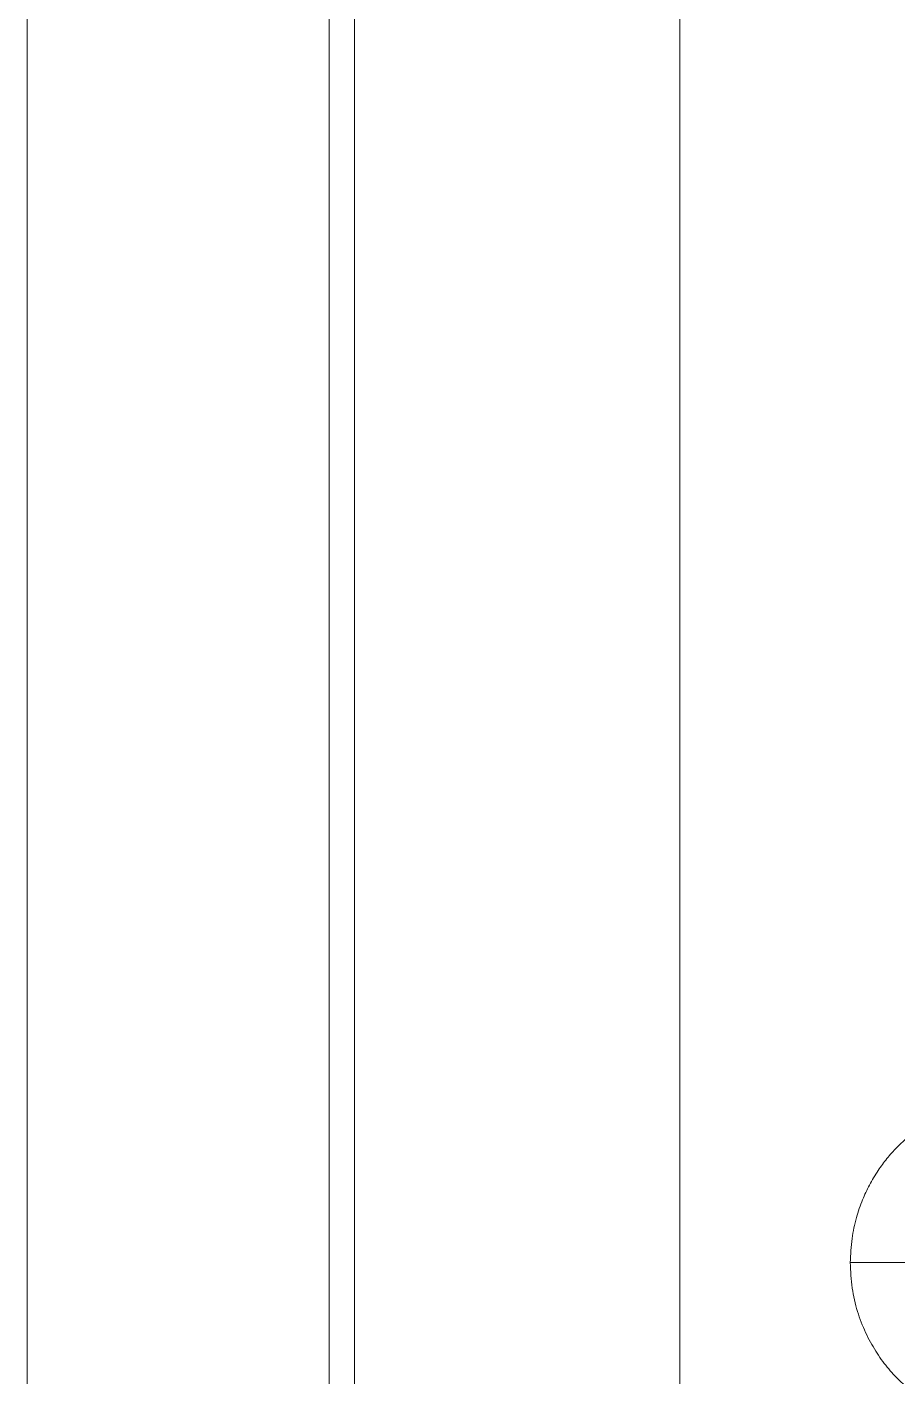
# Model space of a CAD drawing. Header units: millimetres. Extents: x 2513 to 2669, y 1505 to 1675.
# Drawn here: x 2525.6726 to 2525.7787, y 1513.0164 to 1513.1809 of the extents above; entities that cross this region are included whole.
import ezdxf

# ---------------------------------------------------------------- set-up
doc = ezdxf.new("R2010")
doc.units = ezdxf.units.MM

msp = doc.modelspace()

# ---------------------------------------------------------------- linework, layer by layer
at = {"color": 7, "linetype": 'Continuous', "lineweight": 15}
for p, q in [((2525.6726, 1512.67584), (2525.6726, 1513.37628)), ((2525.70946, 1512.71713), (2525.70946, 1513.37628)), ((2525.71254, 1512.71713), (2525.71254, 1513.37628)), ((2525.75223, 1512.71713), (2525.75223, 1513.37628))]:
    msp.add_line(p, q, dxfattribs=at)
for points, knots in [([(2525.80879, 1513.04115), (2525.80862, 1513.04144), (2525.80804, 1513.04239), (2525.80683, 1513.0438), (2525.80525, 1513.04536), (2525.80358, 1513.04665), (2525.80136, 1513.04803), (2525.79863, 1513.04921), (2525.79557, 1513.04993), (2525.79299, 1513.05014), (2525.79071, 1513.05006), (2525.78837, 1513.04971), (2525.78581, 1513.04897), (2525.7832, 1513.04777), (2525.78078, 1513.04619), (2525.7789, 1513.04452), (2525.77747, 1513.04292), (2525.77634, 1513.04138), (2525.77534, 1513.03971), (2525.77444, 1513.03779), (2525.7737, 1513.03561), (2525.77314, 1513.03304), (2525.77306, 1513.03118), (2525.77302, 1513.0302)], [0, 0, 0, 0, 0.020049, 0.066181, 0.110255, 0.15225, 0.192147, 0.265488, 0.328319, 0.379263, 0.419087, 0.464246, 0.519976, 0.577538, 0.635005, 0.691138, 0.727438, 0.762865, 0.804641, 0.843639, 0.889198, 0.941309, 1, 1, 1, 1]), ([(2525.77302, 1513.0302), (2525.77307, 1513.02916), (2525.77315, 1513.02715), (2525.77382, 1513.02428), (2525.77481, 1513.0217), (2525.77605, 1513.01942), (2525.77746, 1513.01746), (2525.77897, 1513.01581), (2525.78053, 1513.01444), (2525.78249, 1513.01305), (2525.78479, 1513.01183), (2525.78737, 1513.01094), (2525.78961, 1513.01047), (2525.79162, 1513.01028), (2525.79366, 1513.01028), (2525.79597, 1513.01054), (2525.7985, 1513.01117), (2525.80071, 1513.01207), (2525.80247, 1513.01304), (2525.80398, 1513.01404), (2525.80544, 1513.01522), (2525.80688, 1513.01666), (2525.80801, 1513.01797), (2525.80859, 1513.01891), (2525.80879, 1513.01924)], [0, 0, 0, 0, 0.061722, 0.119958, 0.174754, 0.226103, 0.274023, 0.318495, 0.359522, 0.397086, 0.461721, 0.514119, 0.559367, 0.597792, 0.634201, 0.680883, 0.735971, 0.789021, 0.822604, 0.855828, 0.897027, 0.934281, 0.976943, 1, 1, 1, 1]), ([(2525.77304, 1513.0302), (2525.77307, 1513.0302), (2525.77319, 1513.0302), (2525.77386, 1513.0302), (2525.77496, 1513.0302), (2525.77602, 1513.0302), (2525.77689, 1513.0302), (2525.77779, 1513.0302), (2525.77893, 1513.0302), (2525.78022, 1513.0302), (2525.78117, 1513.0302), (2525.78165, 1513.0302), (2525.78175, 1513.0302), (2525.7818, 1513.0302)], [0, 0, 0, 0, 0.051688, 0.184848, 0.318008, 0.386255, 0.456566, 0.526876, 0.595123, 0.728283, 0.861443, 0.92969, 1, 1, 1, 1])]:
    msp.add_open_spline(points, degree=3, knots=knots, dxfattribs=at)

doc.saveas('drawing.dxf')
